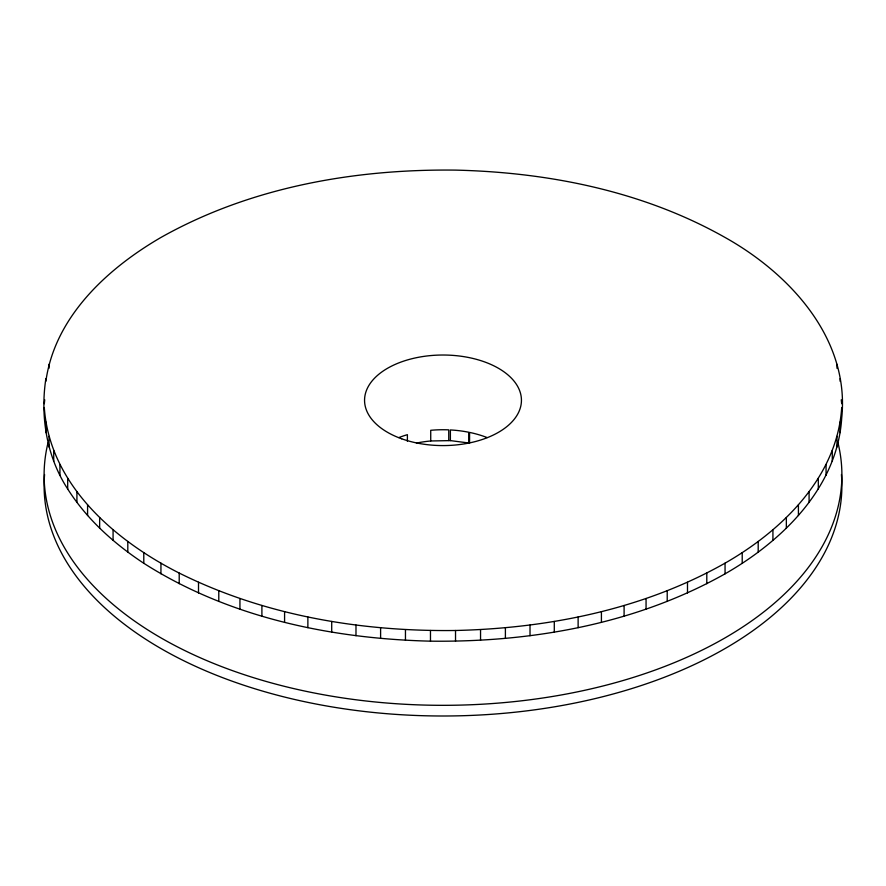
<?xml version="1.0" encoding="UTF-8"?>
<svg xmlns="http://www.w3.org/2000/svg" width="886" height="886" viewBox="0 0 886 886"><rect width="100%" height="100%" fill="white"/><g stroke="black" fill="none" stroke-linecap="round" stroke-linejoin="round"><path stroke-width="1.33" d="M45.873 378.632C40.125 416.553 46.615 456.545 67.69 488.983C86.85 519.285 114.061 543.627 143.787 563.274C228.743 617.453 330.81 638.695 430.474 641.165C531.899 642.372 635.915 624.032 725.058 573.829C782.249 541.069 837.281 487.699 841.7 418.214C850.084 338.74 789.747 273.641 725.058 237.459C643.336 191.254 548.678 172.316 455.526 170.112C354.101 168.905 250.085 187.245 160.942 237.459C107.261 268.624 54.821 316.856 45.873 381.301M44.3 403.739L44.732 399.807M44.3 407.538C49.583 484.52 114.715 540.449 179.205 573.054C264.438 615.571 360.868 631.729 455.526 630.489C548.678 628.296 643.336 609.346 725.058 563.153C782.249 530.404 837.281 477.022 841.7 407.538M416.431 443.089A78.444 45.286 0 0 1 430.729 440.973L450.387 440.608L469.569 443.089L469.569 432.412A78.444 45.286 0 0 1 487.09 437.562M841.268 399.807L841.7 403.739M840.127 378.632L840.127 381.301M840.127 421.98L840.127 432.645M836.982 364.279L836.982 368.277M836.982 436.333L836.982 447.009M832.286 450.542L832.286 461.218M826.062 464.552L826.062 475.228M818.31 478.318L818.31 488.983M809.084 491.763L809.084 502.44M798.419 504.854L798.419 515.53M786.347 517.535L786.347 528.211M772.924 529.75L772.924 540.427M758.194 541.457L758.194 552.133M742.213 552.598L742.213 563.274M725.058 563.153L725.058 573.829M706.795 573.054L706.795 583.73M687.492 582.279L687.492 592.955M667.213 590.785L667.213 601.45M646.06 598.537L646.06 609.203M624.098 605.503L624.098 616.18M601.417 611.661L601.417 622.337M578.126 616.988L578.126 627.665M554.293 621.463L554.293 632.128M530.016 625.062L530.016 635.727M505.397 627.764L505.397 638.441M480.544 629.581L480.544 640.257M468.794 442.934L468.794 432.257A78.444 45.286 0 0 0 450.387 429.943L450.387 440.608M455.526 630.489L455.526 641.165M448.748 440.53L448.748 429.854A78.444 45.286 0 0 0 430.729 430.297L430.729 440.973M430.474 630.489L430.474 641.165M407.394 441.339L407.394 434.672A78.444 45.286 0 0 0 398.91 437.562M405.456 629.581L405.456 640.257M380.603 627.764L380.603 638.441M355.984 625.062L355.984 635.727M331.707 621.463L331.707 632.128M307.874 616.988L307.874 627.665M284.583 611.661L284.583 622.337M261.902 605.503L261.902 616.18M239.94 598.537L239.94 609.203M218.787 590.785L218.787 601.45M198.508 582.279L198.508 592.955M179.205 573.054L179.205 583.73M160.942 563.153L160.942 573.829M143.787 552.598L143.787 563.274M127.805 541.457L127.805 552.133M113.076 529.75L113.076 540.427M99.653 517.535L99.653 528.211M87.581 504.854L87.581 515.53M76.916 491.763L76.916 502.44M67.69 478.318L67.69 488.983M59.938 464.552L59.938 475.228M53.714 450.542L53.714 461.218M49.018 364.279L49.018 368.277M49.018 436.333L49.018 447.009M45.873 421.98L45.873 432.645M838.001 442.9A398.899 230.305 0 0 1 443 705.322A398.899 230.305 0 0 1 47.999 442.9M841.423 474.519A398.899 230.305 0 0 1 443 715.999A398.899 230.305 0 0 1 44.577 474.519M401.668 438.791A78.444 45.286 0 0 0 521.4 401.723A78.444 45.286 0 0 0 405.932 360.392A78.444 45.286 0 0 0 401.668 438.791"/></g></svg>
